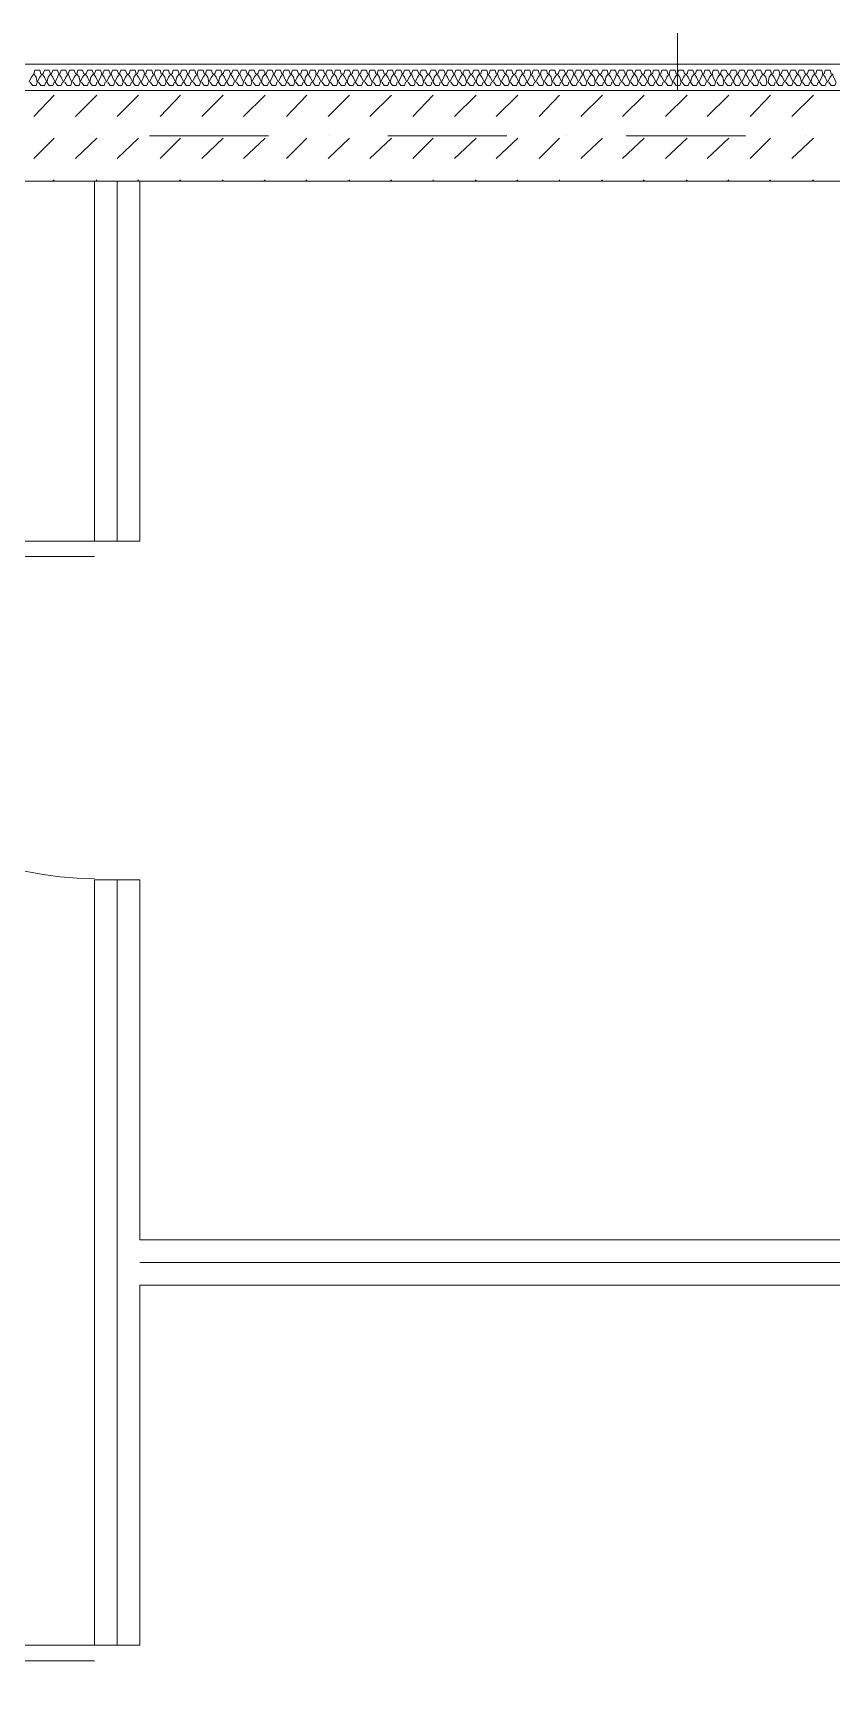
# Model space of a CAD drawing. Header units: millimetres. Extents: x 440 to 72591, y -28954 to 25941.
# Drawn here: x 16777 to 18904, y 16863 to 21280 of the extents above; entities that cross this region are included whole.
import ezdxf

# ---------------------------------------------------------------- set-up
doc = ezdxf.new("R2010")
doc.units = ezdxf.units.MM
doc.layers.add('podkład', color=7, linetype='Continuous')

msp = doc.modelspace()

# ---------------------------------------------------------------- linework, layer by layer
at = {"layer": 'podkład', "color": 4, "lineweight": 5, "transparency": 33554572}
for points in [[(18492.8, 21127.6), (18492.8, 21280.1)], [(16768.7, 21149.9), (16775, 21140.3), (16784.6, 21140.3), (16787.7, 21149.9), (16784.6, 21162.6), (16778.2, 21172.1), (16771.9, 21162.6), (16765.5, 21149.9)], [(16797.3, 21172.1), (16794.1, 21181.6), (16781.4, 21181.6), (16778.2, 21172.1)], [(16832.2, 21149.9), (16829, 21140.3), (16819.5, 21140.3), (16813.1, 21149.9), (16806.8, 21162.6), (16800.4, 21172.1), (16794.1, 21162.6), (16787.7, 21149.9)], [(16813.1, 21149.9), (16816.3, 21162.6), (16822.7, 21172.1), (16819.5, 21181.6), (16806.8, 21181.6), (16803.6, 21172.1)], [(16822.7, 21172.1), (16829, 21162.6), (16835.4, 21149.9), (16841.7, 21140.3), (16851.2, 21140.3), (16854.4, 21149.9)], [(16835.4, 21149.9), (16841.7, 21162.6), (16844.9, 21172.1), (16841.7, 21181.6), (16829, 21181.6), (16825.8, 21172.1)], [(16844.9, 21172.1), (16851.2, 21162.6), (16857.6, 21149.9), (16863.9, 21162.6), (16870.3, 21172.1), (16873.5, 21162.6), (16879.8, 21149.9), (16876.6, 21140.3), (16867.1, 21140.3), (16860.8, 21149.9)], [(16867.1, 21172.1), (16863.9, 21181.6), (16851.2, 21181.6), (16848.1, 21172.1)], [(16889.3, 21172.1), (16886.2, 21181.6), (16873.5, 21181.6), (16870.3, 21172.1)], [(16883, 21149.9), (16889.3, 21140.3), (16898.9, 21140.3), (16902, 21149.9), (16898.9, 21162.6), (16892.5, 21172.1), (16886.2, 21162.6), (16879.8, 21149.9)], [(16911.6, 21172.1), (16908.4, 21181.6), (16895.7, 21181.6), (16892.5, 21172.1)], [(16946.5, 21149.9), (16943.3, 21140.3), (16933.8, 21140.3), (16927.4, 21149.9), (16921.1, 21162.6), (16914.7, 21172.1), (16908.4, 21162.6), (16902, 21149.9)], [(16927.4, 21149.9), (16930.6, 21162.6), (16937, 21172.1), (16933.8, 21181.6), (16921.1, 21181.6), (16917.9, 21172.1)], [(16937, 21172.1), (16943.3, 21162.6), (16949.7, 21149.9), (16956, 21140.3), (16965.5, 21140.3), (16968.7, 21149.9)], [(16949.7, 21149.9), (16956, 21162.6), (16959.2, 21172.1), (16956, 21181.6), (16943.3, 21181.6), (16940.1, 21172.1)], [(16959.2, 21172.1), (16965.5, 21162.6), (16971.9, 21149.9), (16978.2, 21162.6), (16984.6, 21172.1), (16987.8, 21162.6), (16994.1, 21149.9), (16990.9, 21140.3), (16981.4, 21140.3), (16975.1, 21149.9)], [(16981.4, 21172.1), (16978.2, 21181.6), (16965.5, 21181.6), (16962.4, 21172.1)], [(17003.6, 21172.1), (17000.5, 21181.6), (16987.8, 21181.6), (16984.6, 21172.1)], [(16997.3, 21149.9), (17003.6, 21140.3), (17013.2, 21140.3), (17016.3, 21149.9), (17013.2, 21162.6), (17006.8, 21172.1), (17000.5, 21162.6), (16994.1, 21149.9)], [(17025.9, 21172.1), (17022.7, 21181.6), (17010, 21181.6), (17006.8, 21172.1)], [(17060.8, 21149.9), (17057.6, 21140.3), (17048.1, 21140.3), (17041.7, 21149.9), (17035.4, 21162.6), (17029, 21172.1), (17022.7, 21162.6), (17016.3, 21149.9)], [(17041.7, 21149.9), (17044.9, 21162.6), (17051.3, 21172.1), (17048.1, 21181.6), (17035.4, 21181.6), (17032.2, 21172.1)], [(17051.3, 21172.1), (17057.6, 21162.6), (17064, 21149.9), (17070.3, 21140.3), (17079.8, 21140.3), (17083, 21149.9)], [(17064, 21149.9), (17070.3, 21162.6), (17073.5, 21172.1), (17070.3, 21181.6), (17057.6, 21181.6), (17054.4, 21172.1)], [(17073.5, 21172.1), (17079.8, 21162.6), (17086.2, 21149.9), (17092.5, 21162.6), (17098.9, 21172.1), (17102.1, 21162.6), (17108.4, 21149.9), (17105.2, 21140.3), (17095.7, 21140.3), (17089.4, 21149.9)], [(17095.7, 21172.1), (17092.5, 21181.6), (17079.8, 21181.6), (17076.7, 21172.1)], [(17117.9, 21172.1), (17114.8, 21181.6), (17102.1, 21181.6), (17098.9, 21172.1)], [(17111.6, 21149.9), (17117.9, 21140.3), (17127.5, 21140.3), (17130.6, 21149.9), (17127.5, 21162.6), (17121.1, 21172.1), (17114.8, 21162.6), (17108.4, 21149.9)], [(17140.2, 21172.1), (17137, 21181.6), (17124.3, 21181.6), (17121.1, 21172.1)], [(17175.1, 21149.9), (17171.9, 21140.3), (17162.4, 21140.3), (17156, 21149.9), (17149.7, 21162.6), (17143.3, 21172.1), (17137, 21162.6), (17130.6, 21149.9)], [(17156, 21149.9), (17159.2, 21162.6), (17165.6, 21172.1), (17162.4, 21181.6), (17149.7, 21181.6), (17146.5, 21172.1)], [(17165.6, 21172.1), (17171.9, 21162.6), (17178.3, 21149.9), (17184.6, 21140.3), (17194.1, 21140.3), (17197.3, 21149.9)], [(17178.3, 21149.9), (17184.6, 21162.6), (17187.8, 21172.1), (17184.6, 21181.6), (17171.9, 21181.6), (17168.7, 21172.1)], [(17187.8, 21172.1), (17194.1, 21162.6), (17200.5, 21149.9), (17206.9, 21162.6), (17213.2, 21172.1), (17216.4, 21162.6), (17222.7, 21149.9), (17219.6, 21140.3), (17210, 21140.3), (17203.7, 21149.9)], [(17210, 21172.1), (17206.9, 21181.6), (17194.1, 21181.6), (17191, 21172.1)], [(17232.3, 21172.1), (17229.1, 21181.6), (17216.4, 21181.6), (17213.2, 21172.1)], [(17225.9, 21149.9), (17232.3, 21140.3), (17241.8, 21140.3), (17244.9, 21149.9), (17241.8, 21162.6), (17235.4, 21172.1), (17229.1, 21162.6), (17222.7, 21149.9)], [(17254.5, 21172.1), (17251.3, 21181.6), (17238.6, 21181.6), (17235.4, 21172.1)], [(17289.4, 21149.9), (17286.2, 21140.3), (17276.7, 21140.3), (17270.4, 21149.9), (17264, 21162.6), (17257.7, 21172.1), (17251.3, 21162.6), (17244.9, 21149.9)], [(17270.4, 21149.9), (17273.5, 21162.6), (17279.9, 21172.1), (17276.7, 21181.6), (17264, 21181.6), (17260.8, 21172.1)], [(17279.9, 21172.1), (17286.2, 21162.6), (17292.6, 21149.9), (17298.9, 21140.3), (17308.5, 21140.3), (17311.6, 21149.9)], [(17292.6, 21149.9), (17298.9, 21162.6), (17302.1, 21172.1), (17298.9, 21181.6), (17286.2, 21181.6), (17283.1, 21172.1)], [(17302.1, 21172.1), (17308.5, 21162.6), (17314.8, 21149.9), (17321.2, 21162.6), (17327.5, 21172.1), (17330.7, 21162.6), (17337, 21149.9), (17333.9, 21140.3), (17324.3, 21140.3), (17318, 21149.9)], [(17324.3, 21172.1), (17321.2, 21181.6), (17308.5, 21181.6), (17305.3, 21172.1)], [(17346.6, 21172.1), (17343.4, 21181.6), (17330.7, 21181.6), (17327.5, 21172.1)], [(17340.2, 21149.9), (17346.6, 21140.3), (17356.1, 21140.3), (17359.3, 21149.9), (17356.1, 21162.6), (17349.7, 21172.1), (17343.4, 21162.6), (17337, 21149.9)], [(17368.8, 21172.1), (17365.6, 21181.6), (17352.9, 21181.6), (17349.7, 21172.1)], [(17403.7, 21149.9), (17400.5, 21140.3), (17391, 21140.3), (17384.7, 21149.9), (17378.3, 21162.6), (17372, 21172.1), (17365.6, 21162.6), (17359.3, 21149.9)], [(17384.7, 21149.9), (17387.8, 21162.6), (17394.2, 21172.1), (17391, 21181.6), (17378.3, 21181.6), (17375.1, 21172.1)], [(17394.2, 21172.1), (17400.5, 21162.6), (17406.9, 21149.9), (17413.2, 21140.3), (17422.8, 21140.3), (17425.9, 21149.9)], [(17406.9, 21149.9), (17413.2, 21162.6), (17416.4, 21172.1), (17413.2, 21181.6), (17400.5, 21181.6), (17397.4, 21172.1)], [(17416.4, 21172.1), (17422.8, 21162.6), (17429.1, 21149.9), (17435.5, 21162.6), (17441.8, 21172.1), (17445, 21162.6), (17451.3, 21149.9), (17448.2, 21140.3), (17438.6, 21140.3), (17432.3, 21149.9)], [(17438.6, 21172.1), (17435.5, 21181.6), (17422.8, 21181.6), (17419.6, 21172.1)], [(17460.9, 21172.1), (17457.7, 21181.6), (17445, 21181.6), (17441.8, 21172.1)], [(17454.5, 21149.9), (17460.9, 21140.3), (17470.4, 21140.3), (17473.6, 21149.9), (17470.4, 21162.6), (17464, 21172.1), (17457.7, 21162.6), (17451.3, 21149.9)], [(17483.1, 21172.1), (17479.9, 21181.6), (17467.2, 21181.6), (17464, 21172.1)], [(17518, 21149.9), (17514.8, 21140.3), (17505.3, 21140.3), (17499, 21149.9), (17492.6, 21162.6), (17486.3, 21172.1), (17479.9, 21162.6), (17473.6, 21149.9)], [(17499, 21149.9), (17502.1, 21162.6), (17508.5, 21172.1), (17505.3, 21181.6), (17492.6, 21181.6), (17489.4, 21172.1)], [(17508.5, 21172.1), (17514.8, 21162.6), (17521.2, 21149.9), (17527.5, 21140.3), (17537.1, 21140.3), (17540.2, 21149.9)], [(17521.2, 21149.9), (17527.5, 21162.6), (17530.7, 21172.1), (17527.5, 21181.6), (17514.8, 21181.6), (17511.7, 21172.1)], [(17530.7, 21172.1), (17537.1, 21162.6), (17543.4, 21149.9), (17549.8, 21162.6), (17556.1, 21172.1), (17559.3, 21162.6), (17565.6, 21149.9), (17562.5, 21140.3), (17552.9, 21140.3), (17546.6, 21149.9)], [(17552.9, 21172.1), (17549.8, 21181.6), (17537.1, 21181.6), (17533.9, 21172.1)], [(17575.2, 21172.1), (17572, 21181.6), (17559.3, 21181.6), (17556.1, 21172.1)], [(17568.8, 21149.9), (17575.2, 21140.3), (17584.7, 21140.3), (17587.9, 21149.9), (17584.7, 21162.6), (17578.3, 21172.1), (17572, 21162.6), (17565.6, 21149.9)], [(17597.4, 21172.1), (17594.2, 21181.6), (17581.5, 21181.6), (17578.3, 21172.1)], [(17632.3, 21149.9), (17629.1, 21140.3), (17619.6, 21140.3), (17613.3, 21149.9), (17606.9, 21162.6), (17600.6, 21172.1), (17594.2, 21162.6), (17587.9, 21149.9)], [(17613.3, 21149.9), (17616.4, 21162.6), (17622.8, 21172.1), (17619.6, 21181.6), (17606.9, 21181.6), (17603.7, 21172.1)], [(17622.8, 21172.1), (17629.1, 21162.6), (17635.5, 21149.9), (17641.8, 21140.3), (17651.4, 21140.3), (17654.5, 21149.9)], [(17635.5, 21149.9), (17641.8, 21162.6), (17645, 21172.1), (17641.8, 21181.6), (17629.1, 21181.6), (17626, 21172.1)], [(17645, 21172.1), (17651.4, 21162.6), (17657.7, 21149.9), (17664.1, 21162.6), (17670.4, 21172.1), (17673.6, 21162.6), (17679.9, 21149.9), (17676.8, 21140.3), (17667.2, 21140.3), (17660.9, 21149.9)], [(17667.2, 21172.1), (17664.1, 21181.6), (17651.4, 21181.6), (17648.2, 21172.1)], [(17689.5, 21172.1), (17686.3, 21181.6), (17673.6, 21181.6), (17670.4, 21172.1)], [(17683.1, 21149.9), (17689.5, 21140.3), (17699, 21140.3), (17702.2, 21149.9), (17699, 21162.6), (17692.6, 21172.1), (17686.3, 21162.6), (17679.9, 21149.9)], [(17711.7, 21172.1), (17708.5, 21181.6), (17695.8, 21181.6), (17692.6, 21172.1)], [(17746.6, 21149.9), (17743.4, 21140.3), (17733.9, 21140.3), (17727.6, 21149.9), (17721.2, 21162.6), (17714.9, 21172.1), (17708.5, 21162.6), (17702.2, 21149.9)], [(17727.6, 21149.9), (17730.7, 21162.6), (17737.1, 21172.1), (17733.9, 21181.6), (17721.2, 21181.6), (17718, 21172.1)], [(17737.1, 21172.1), (17743.4, 21162.6), (17749.8, 21149.9), (17756.1, 21140.3), (17765.7, 21140.3), (17768.8, 21149.9)], [(17749.8, 21149.9), (17756.1, 21162.6), (17759.3, 21172.1), (17756.1, 21181.6), (17743.4, 21181.6), (17740.3, 21172.1)], [(17759.3, 21172.1), (17765.7, 21162.6), (17772, 21149.9), (17778.4, 21162.6), (17784.7, 21172.1), (17787.9, 21162.6), (17794.2, 21149.9), (17791.1, 21140.3), (17781.5, 21140.3), (17775.2, 21149.9)], [(17781.5, 21172.1), (17778.4, 21181.6), (17765.7, 21181.6), (17762.5, 21172.1)], [(17803.8, 21172.1), (17800.6, 21181.6), (17787.9, 21181.6), (17784.7, 21172.1)], [(17797.4, 21149.9), (17803.8, 21140.3), (17813.3, 21140.3), (17816.5, 21149.9), (17813.3, 21162.6), (17806.9, 21172.1), (17800.6, 21162.6), (17794.2, 21149.9)], [(17826, 21172.1), (17822.8, 21181.6), (17810.1, 21181.6), (17806.9, 21172.1)], [(17860.9, 21149.9), (17857.7, 21140.3), (17848.2, 21140.3), (17841.9, 21149.9), (17835.5, 21162.6), (17829.2, 21172.1), (17822.8, 21162.6), (17816.5, 21149.9)], [(17841.9, 21149.9), (17845, 21162.6), (17851.4, 21172.1), (17848.2, 21181.6), (17835.5, 21181.6), (17832.3, 21172.1)], [(17851.4, 21172.1), (17857.7, 21162.6), (17864.1, 21149.9), (17870.4, 21140.3), (17880, 21140.3), (17883.1, 21149.9)], [(17864.1, 21149.9), (17870.4, 21162.6), (17873.6, 21172.1), (17870.4, 21181.6), (17857.7, 21181.6), (17854.6, 21172.1)], [(17873.6, 21172.1), (17880, 21162.6), (17886.3, 21149.9), (17892.7, 21162.6), (17899, 21172.1), (17902.2, 21162.6), (17908.5, 21149.9), (17905.4, 21140.3), (17895.8, 21140.3), (17889.5, 21149.9)], [(17895.8, 21172.1), (17892.7, 21181.6), (17880, 21181.6), (17876.8, 21172.1)], [(17918.1, 21172.1), (17914.9, 21181.6), (17902.2, 21181.6), (17899, 21172.1)], [(17911.7, 21149.9), (17918.1, 21140.3), (17927.6, 21140.3), (17930.8, 21149.9), (17927.6, 21162.6), (17921.2, 21172.1), (17914.9, 21162.6), (17908.5, 21149.9)], [(17940.3, 21172.1), (17937.1, 21181.6), (17924.4, 21181.6), (17921.2, 21172.1)], [(17975.2, 21149.9), (17972, 21140.3), (17962.5, 21140.3), (17956.2, 21149.9), (17949.8, 21162.6), (17943.5, 21172.1), (17937.1, 21162.6), (17930.8, 21149.9)], [(17956.2, 21149.9), (17959.3, 21162.6), (17965.7, 21172.1), (17962.5, 21181.6), (17949.8, 21181.6), (17946.6, 21172.1)], [(17965.7, 21172.1), (17972, 21162.6), (17978.4, 21149.9), (17984.7, 21140.3), (17994.3, 21140.3), (17997.4, 21149.9)], [(17978.4, 21149.9), (17984.7, 21162.6), (17987.9, 21172.1), (17984.7, 21181.6), (17972, 21181.6), (17968.9, 21172.1)], [(17987.9, 21172.1), (17994.3, 21162.6), (18000.6, 21149.9), (18007, 21162.6), (18013.3, 21172.1), (18016.5, 21162.6), (18022.9, 21149.9), (18019.7, 21140.3), (18010.1, 21140.3), (18003.8, 21149.9)], [(18010.1, 21172.1), (18007, 21181.6), (17994.3, 21181.6), (17991.1, 21172.1)], [(18032.4, 21172.1), (18029.2, 21181.6), (18016.5, 21181.6), (18013.3, 21172.1)], [(18026, 21149.9), (18032.4, 21140.3), (18041.9, 21140.3), (18045.1, 21149.9), (18041.9, 21162.6), (18035.6, 21172.1), (18029.2, 21162.6), (18022.9, 21149.9)], [(18054.6, 21172.1), (18051.4, 21181.6), (18038.7, 21181.6), (18035.6, 21172.1)], [(18089.5, 21149.9), (18086.4, 21140.3), (18076.8, 21140.3), (18070.5, 21149.9), (18064.1, 21162.6), (18057.8, 21172.1), (18051.4, 21162.6), (18045.1, 21149.9)], [(18070.5, 21149.9), (18073.7, 21162.6), (18080, 21172.1), (18076.8, 21181.6), (18064.1, 21181.6), (18061, 21172.1)], [(18080, 21172.1), (18086.4, 21162.6), (18092.7, 21149.9), (18099.1, 21140.3), (18108.6, 21140.3), (18111.8, 21149.9)], [(18092.7, 21149.9), (18099.1, 21162.6), (18102.2, 21172.1), (18099.1, 21181.6), (18086.4, 21181.6), (18083.2, 21172.1)], [(18102.2, 21172.1), (18108.6, 21162.6), (18114.9, 21149.9), (18121.3, 21162.6), (18127.6, 21172.1), (18130.8, 21162.6), (18137.2, 21149.9), (18134, 21140.3), (18124.5, 21140.3), (18118.1, 21149.9)], [(18124.5, 21172.1), (18121.3, 21181.6), (18108.6, 21181.6), (18105.4, 21172.1)], [(18146.7, 21172.1), (18143.5, 21181.6), (18130.8, 21181.6), (18127.6, 21172.1)], [(18140.3, 21149.9), (18146.7, 21140.3), (18156.2, 21140.3), (18159.4, 21149.9), (18156.2, 21162.6), (18149.9, 21172.1), (18143.5, 21162.6), (18137.2, 21149.9)], [(18168.9, 21172.1), (18165.7, 21181.6), (18153, 21181.6), (18149.9, 21172.1)], [(18203.8, 21149.9), (18200.7, 21140.3), (18191.1, 21140.3), (18184.8, 21149.9), (18178.4, 21162.6), (18172.1, 21172.1), (18165.7, 21162.6), (18159.4, 21149.9)], [(18184.8, 21149.9), (18188, 21162.6), (18194.3, 21172.1), (18191.1, 21181.6), (18178.4, 21181.6), (18175.3, 21172.1)], [(18194.3, 21172.1), (18200.7, 21162.6), (18207, 21149.9), (18213.4, 21140.3), (18222.9, 21140.3), (18226.1, 21149.9)], [(18207, 21149.9), (18213.4, 21162.6), (18216.5, 21172.1), (18213.4, 21181.6), (18200.7, 21181.6), (18197.5, 21172.1)], [(18216.5, 21172.1), (18222.9, 21162.6), (18229.2, 21149.9), (18235.6, 21162.6), (18241.9, 21172.1), (18245.1, 21162.6), (18251.5, 21149.9), (18248.3, 21140.3), (18238.8, 21140.3), (18232.4, 21149.9)], [(18238.8, 21172.1), (18235.6, 21181.6), (18222.9, 21181.6), (18219.7, 21172.1)], [(18261, 21172.1), (18257.8, 21181.6), (18245.1, 21181.6), (18241.9, 21172.1)], [(18254.6, 21149.9), (18261, 21140.3), (18270.5, 21140.3), (18273.7, 21149.9), (18270.5, 21162.6), (18264.2, 21172.1), (18257.8, 21162.6), (18251.5, 21149.9)], [(18283.2, 21172.1), (18280, 21181.6), (18267.3, 21181.6), (18264.2, 21172.1)], [(18318.1, 21149.9), (18315, 21140.3), (18305.4, 21140.3), (18299.1, 21149.9), (18292.7, 21162.6), (18286.4, 21172.1), (18280, 21162.6), (18273.7, 21149.9)], [(18299.1, 21149.9), (18302.3, 21162.6), (18308.6, 21172.1), (18305.4, 21181.6), (18292.7, 21181.6), (18289.6, 21172.1)], [(18308.6, 21172.1), (18315, 21162.6), (18321.3, 21149.9), (18327.7, 21140.3), (18337.2, 21140.3), (18340.4, 21149.9)], [(18321.3, 21149.9), (18327.7, 21162.6), (18330.8, 21172.1), (18327.7, 21181.6), (18315, 21181.6), (18311.8, 21172.1)], [(18330.8, 21172.1), (18337.2, 21162.6), (18343.5, 21149.9), (18349.9, 21162.6), (18356.2, 21172.1), (18359.4, 21162.6), (18365.8, 21149.9), (18362.6, 21140.3), (18353.1, 21140.3), (18346.7, 21149.9)], [(18353.1, 21172.1), (18349.9, 21181.6), (18337.2, 21181.6), (18334, 21172.1)], [(18375.3, 21172.1), (18372.1, 21181.6), (18359.4, 21181.6), (18356.2, 21172.1)], [(18368.9, 21149.9), (18375.3, 21140.3), (18384.8, 21140.3), (18388, 21149.9), (18384.8, 21162.6), (18378.5, 21172.1), (18372.1, 21162.6), (18365.8, 21149.9)], [(18397.5, 21172.1), (18394.3, 21181.6), (18381.6, 21181.6), (18378.5, 21172.1)], [(18432.4, 21149.9), (18429.3, 21140.3), (18419.7, 21140.3), (18413.4, 21149.9), (18407, 21162.6), (18400.7, 21172.1), (18394.3, 21162.6), (18388, 21149.9)], [(18413.4, 21149.9), (18416.6, 21162.6), (18422.9, 21172.1), (18419.7, 21181.6), (18407, 21181.6), (18403.9, 21172.1)], [(18422.9, 21172.1), (18429.3, 21162.6), (18435.6, 21149.9), (18442, 21140.3), (18451.5, 21140.3), (18454.7, 21149.9)], [(18435.6, 21149.9), (18442, 21162.6), (18445.1, 21172.1), (18442, 21181.6), (18429.3, 21181.6), (18426.1, 21172.1)], [(18445.1, 21172.1), (18451.5, 21162.6), (18457.8, 21149.9), (18464.2, 21162.6), (18470.5, 21172.1), (18473.7, 21162.6), (18480.1, 21149.9), (18476.9, 21140.3), (18467.4, 21140.3), (18461, 21149.9)], [(18467.4, 21172.1), (18464.2, 21181.6), (18451.5, 21181.6), (18448.3, 21172.1)], [(18489.6, 21172.1), (18486.4, 21181.6), (18473.7, 21181.6), (18470.5, 21172.1)], [(18483.2, 21149.9), (18489.6, 21140.3), (18499.1, 21140.3), (18502.3, 21149.9), (18499.1, 21162.6), (18492.8, 21172.1), (18486.4, 21162.6), (18480.1, 21149.9)], [(18511.8, 21172.1), (18508.6, 21181.6), (18495.9, 21181.6), (18492.8, 21172.1)], [(18546.7, 21149.9), (18543.6, 21140.3), (18534, 21140.3), (18527.7, 21149.9), (18521.3, 21162.6), (18515, 21172.1), (18508.6, 21162.6), (18502.3, 21149.9)], [(18527.7, 21149.9), (18530.9, 21162.6), (18537.2, 21172.1), (18534, 21181.6), (18521.3, 21181.6), (18518.2, 21172.1)], [(18537.2, 21172.1), (18543.6, 21162.6), (18549.9, 21149.9), (18556.3, 21140.3), (18565.8, 21140.3), (18569, 21149.9)], [(18549.9, 21149.9), (18556.3, 21162.6), (18559.4, 21172.1), (18556.3, 21181.6), (18543.6, 21181.6), (18540.4, 21172.1)], [(18559.4, 21172.1), (18565.8, 21162.6), (18572.1, 21149.9), (18578.5, 21162.6), (18584.8, 21172.1), (18588, 21162.6), (18594.4, 21149.9), (18591.2, 21140.3), (18581.7, 21140.3), (18575.3, 21149.9)], [(18581.7, 21172.1), (18578.5, 21181.6), (18565.8, 21181.6), (18562.6, 21172.1)], [(18603.9, 21172.1), (18600.7, 21181.6), (18588, 21181.6), (18584.8, 21172.1)], [(18597.5, 21149.9), (18603.9, 21140.3), (18613.4, 21140.3), (18616.6, 21149.9), (18613.4, 21162.6), (18607.1, 21172.1), (18600.7, 21162.6), (18594.4, 21149.9)], [(18626.1, 21172.1), (18622.9, 21181.6), (18610.2, 21181.6), (18607.1, 21172.1)], [(18661, 21149.9), (18657.9, 21140.3), (18648.3, 21140.3), (18642, 21149.9), (18635.6, 21162.6), (18629.3, 21172.1), (18622.9, 21162.6), (18616.6, 21149.9)], [(18642, 21149.9), (18645.2, 21162.6), (18651.5, 21172.1), (18648.3, 21181.6), (18635.6, 21181.6), (18632.5, 21172.1)], [(18651.5, 21172.1), (18657.9, 21162.6), (18664.2, 21149.9), (18670.6, 21140.3), (18680.1, 21140.3), (18683.3, 21149.9)], [(18664.2, 21149.9), (18670.6, 21162.6), (18673.7, 21172.1), (18670.6, 21181.6), (18657.9, 21181.6), (18654.7, 21172.1)], [(18673.7, 21172.1), (18680.1, 21162.6), (18686.4, 21149.9), (18692.8, 21162.6), (18699.1, 21172.1), (18702.3, 21162.6), (18708.7, 21149.9), (18705.5, 21140.3), (18696, 21140.3), (18689.6, 21149.9)], [(18696, 21172.1), (18692.8, 21181.6), (18680.1, 21181.6), (18676.9, 21172.1)], [(18718.2, 21172.1), (18715, 21181.6), (18702.3, 21181.6), (18699.1, 21172.1)], [(18711.8, 21149.9), (18718.2, 21140.3), (18727.7, 21140.3), (18730.9, 21149.9), (18727.7, 21162.6), (18721.4, 21172.1), (18715, 21162.6), (18708.7, 21149.9)], [(18753.1, 21149.9), (18749.9, 21140.3), (18740.4, 21140.3), (18734.1, 21149.9), (18737.2, 21162.6), (18743.6, 21172.1), (18740.4, 21181.6), (18727.7, 21181.6), (18724.5, 21172.1)], [(18743.6, 21172.1), (18749.9, 21162.6), (18756.3, 21149.9), (18762.6, 21140.3), (18772.2, 21140.3), (18775.3, 21149.9)], [(18756.3, 21149.9), (18762.6, 21162.6), (18765.8, 21172.1), (18762.6, 21181.6), (18749.9, 21181.6), (18746.8, 21172.1)], [(18765.8, 21172.1), (18772.2, 21162.6), (18778.5, 21149.9), (18784.9, 21162.6), (18791.2, 21172.1), (18794.4, 21162.6), (18800.8, 21149.9), (18797.6, 21140.3), (18788.1, 21140.3), (18781.7, 21149.9)], [(18788.1, 21172.1), (18784.9, 21181.6), (18772.2, 21181.6), (18769, 21172.1)], [(18810.3, 21172.1), (18807.1, 21181.6), (18794.4, 21181.6), (18791.2, 21172.1)], [(18803.9, 21149.9), (18810.3, 21140.3), (18819.8, 21140.3), (18823, 21149.9), (18819.8, 21162.6), (18813.5, 21172.1), (18807.1, 21162.6), (18800.8, 21149.9)], [(18832.5, 21172.1), (18829.3, 21181.6), (18816.6, 21181.6), (18813.5, 21172.1)], [(18867.4, 21149.9), (18864.3, 21140.3), (18854.7, 21140.3), (18848.4, 21149.9), (18842, 21162.6), (18835.7, 21172.1), (18829.3, 21162.6), (18823, 21149.9)], [(18848.4, 21149.9), (18851.6, 21162.6), (18857.9, 21172.1), (18854.7, 21181.6), (18842, 21181.6), (18838.9, 21172.1)], [(18857.9, 21172.1), (18864.3, 21162.6), (18870.6, 21149.9), (18877, 21140.3), (18886.5, 21140.3), (18889.7, 21149.9)], [(18870.6, 21149.9), (18877, 21162.6), (18880.1, 21172.1), (18877, 21181.6), (18864.3, 21181.6), (18861.1, 21172.1)], [(18880.1, 21172.1), (18886.5, 21162.6), (18892.8, 21149.9), (18899.2, 21162.6), (18905.5, 21172.1), (18908.7, 21162.6), (18915.1, 21149.9), (18911.9, 21140.3), (18902.4, 21140.3), (18896, 21149.9)], [(18902.4, 21172.1), (18899.2, 21181.6), (18886.5, 21181.6), (18883.3, 21172.1)], [(16790.9, 21149.9), (16797.3, 21140.3), (16806.8, 21140.3), (16810, 21149.9)], [(16905.2, 21149.9), (16911.6, 21140.3), (16921.1, 21140.3), (16924.3, 21149.9)], [(17019.5, 21149.9), (17025.9, 21140.3), (17035.4, 21140.3), (17038.6, 21149.9)], [(17133.8, 21149.9), (17140.2, 21140.3), (17149.7, 21140.3), (17152.9, 21149.9)], [(17248.1, 21149.9), (17254.5, 21140.3), (17264, 21140.3), (17267.2, 21149.9)], [(17362.4, 21149.9), (17368.8, 21140.3), (17378.3, 21140.3), (17381.5, 21149.9)], [(17476.7, 21149.9), (17483.1, 21140.3), (17492.6, 21140.3), (17495.8, 21149.9)], [(17591, 21149.9), (17597.4, 21140.3), (17606.9, 21140.3), (17610.1, 21149.9)], [(17705.3, 21149.9), (17711.7, 21140.3), (17721.2, 21140.3), (17724.4, 21149.9)], [(17819.6, 21149.9), (17826, 21140.3), (17835.5, 21140.3), (17838.7, 21149.9)], [(17933.9, 21149.9), (17940.3, 21140.3), (17949.8, 21140.3), (17953, 21149.9)], [(18048.3, 21149.9), (18054.6, 21140.3), (18064.1, 21140.3), (18067.3, 21149.9)], [(18162.6, 21149.9), (18168.9, 21140.3), (18178.4, 21140.3), (18181.6, 21149.9)], [(18276.9, 21149.9), (18283.2, 21140.3), (18292.7, 21140.3), (18295.9, 21149.9)], [(18391.2, 21149.9), (18397.5, 21140.3), (18407, 21140.3), (18410.2, 21149.9)], [(18505.5, 21149.9), (18511.8, 21140.3), (18521.3, 21140.3), (18524.5, 21149.9)], [(18619.8, 21149.9), (18626.1, 21140.3), (18635.6, 21140.3), (18638.8, 21149.9)], [(18826.2, 21149.9), (18832.5, 21140.3), (18842, 21140.3), (18845.2, 21149.9)]]:
    msp.add_lwpolyline(points, dxfattribs=at)
at = {"layer": 'podkład', "color": 7, "lineweight": 5, "transparency": 33554572}
for points in [[(22210.8, 21057.8), (22210.8, 21127.6), (22141, 21127.6), (22141, 21197.5), (4503.3, 21197.5), (4503.3, 13018.4), (4903.3, 13018.4), (4903.3, 7017.5), (10221.6, 7017.5), (10221.6, 7087.4), (11021.8, 7087.4), (11021.8, 7017.5), (11682.2, 7017.5), (11682.2, 7516), (14581, 7516), (14581, 8516.1), (17102.1, 8516.1), (17102.1, 7516), (18410.2, 7516)], [(16940.1, 19886.2), (16041.6, 19886.2)], [(16940.1, 16946), (16041.6, 16946)]]:
    msp.add_lwpolyline(points, dxfattribs=at)
at = {"layer": 'podkład', "color": 1, "lineweight": 5, "transparency": 33554572}
for points in [[(22029.8, 15126.7), (19912, 15126.7), (19912, 16406.3), (20232.7, 16406.3), (20232.7, 16847.6), (19912, 16847.6), (19912, 20886.3), (22141, 20886.3), (22141, 21127.6), (16340, 21127.6), (16340, 20886.3), (19670.7, 20886.3), (19670.7, 16847.6), (19350, 16847.6), (19350, 16406.3), (19670.7, 16406.3), (19670.7, 15126.7), (16940.1, 15126.7)], [(17060.8, 20886.3), (17060.8, 19927.5), (16940.1, 19927.5), (16940.1, 20886.3)], [(19670.7, 18066.9), (17060.8, 18066.9), (17060.8, 19025.7), (16940.1, 19025.7), (16940.1, 16987.3), (17060.8, 16987.3), (17060.8, 17946.2), (19670.7, 17946.2)]]:
    msp.add_lwpolyline(points, dxfattribs=at)
at = {"layer": 'podkład', "color": 8, "lineweight": 5, "true_color": 0x808080, "transparency": 33554572}
for points in [[(16778.2, 21057.8), (16832.2, 21114.9)], [(16889.3, 21057.8), (16946.5, 21114.9)], [(17000.5, 21057.8), (17057.6, 21114.9)], [(17114.8, 21057.8), (17168.7, 21114.9)], [(17225.9, 21057.8), (17283.1, 21114.9)], [(17337, 21057.8), (17394.2, 21114.9)], [(17451.3, 21057.8), (17505.3, 21114.9)], [(17562.5, 21057.8), (17619.6, 21114.9)], [(17673.6, 21057.8), (17730.7, 21114.9)], [(17787.9, 21057.8), (17841.9, 21114.9)], [(17899, 21057.8), (17956.2, 21114.9)], [(18010.1, 21057.8), (18067.3, 21114.9)], [(18124.5, 21057.8), (18178.4, 21114.9)], [(18235.6, 21057.8), (18292.7, 21114.9)], [(18346.7, 21057.8), (18403.9, 21114.9)], [(18461, 21057.8), (18518.2, 21114.9)], [(18572.1, 21057.8), (18629.3, 21114.9)], [(18686.4, 21057.8), (18740.4, 21114.9)], [(18797.6, 21057.8), (18854.7, 21114.9)], [(16778.2, 20946.7), (16832.2, 21000.6)], [(16889.3, 20946.7), (16946.5, 21000.6)], [(17000.5, 20946.7), (17057.6, 21000.6)], [(17114.8, 20946.7), (17168.7, 21000.6)], [(17225.9, 20946.7), (17283.1, 21000.6)], [(17337, 20946.7), (17394.2, 21000.6)], [(17451.3, 20946.7), (17505.3, 21000.6)], [(17562.5, 20946.7), (17619.6, 21000.6)], [(17673.6, 20946.7), (17730.7, 21000.6)], [(17787.9, 20946.7), (17841.9, 21000.6)], [(17899, 20946.7), (17956.2, 21000.6)], [(18010.1, 20946.7), (18067.3, 21000.6)], [(18124.5, 20946.7), (18178.4, 21000.6)], [(18235.6, 20946.7), (18292.7, 21000.6)], [(18346.7, 20946.7), (18403.9, 21000.6)], [(18461, 20946.7), (18518.2, 21000.6)], [(18572.1, 20946.7), (18629.3, 21000.6)], [(18686.4, 20946.7), (18740.4, 21000.6)], [(18797.6, 20946.7), (18854.7, 21000.6)], [(16829, 20886.3), (16832.2, 20889.5)], [(16943.3, 20886.3), (16946.5, 20889.5)], [(17000.5, 19927.5), (17000.5, 20886.3)], [(17054.4, 20886.3), (17057.6, 20889.5)], [(17165.6, 20886.3), (17168.7, 20889.5)], [(17279.9, 20886.3), (17283.1, 20889.5)], [(17391, 20886.3), (17394.2, 20889.5)], [(17502.1, 20886.3), (17505.3, 20889.5)], [(17616.4, 20886.3), (17619.6, 20889.5)], [(17727.6, 20886.3), (17730.7, 20889.5)], [(17841.9, 20886.3), (17841.9, 20889.5)], [(17953, 20886.3), (17956.2, 20889.5)], [(18064.1, 20886.3), (18067.3, 20889.5)], [(18178.4, 20886.3), (18178.4, 20889.5)], [(18289.6, 20886.3), (18292.7, 20889.5)], [(18400.7, 20886.3), (18403.9, 20889.5)], [(18515, 20886.3), (18518.2, 20889.5)], [(18626.1, 20886.3), (18629.3, 20889.5)], [(18737.2, 20886.3), (18740.4, 20889.5)], [(18851.6, 20886.3), (18854.7, 20889.5)], [(17000.5, 16987.3), (17000.5, 19025.7)], [(19670.7, 18006.5), (17060.8, 18006.5)]]:
    msp.add_lwpolyline(points, dxfattribs=at)
at = {"layer": 'podkład', "color": 6, "lineweight": 5, "transparency": 33554572}
for points in [[(16927.4, 21007), (16927.4, 21007)], [(17086.2, 21007), (17403.7, 21007)], [(17562.5, 21007), (17562.5, 21007)], [(17721.2, 21007), (18038.7, 21007)], [(18197.5, 21007), (18197.5, 21007)], [(18356.2, 21007), (18673.7, 21007)], [(18832.5, 21007), (18832.5, 21007)]]:
    msp.add_lwpolyline(points, dxfattribs=at)
at = {"layer": 'podkład', "color": 7, "lineweight": 5, "transparency": 33554572}
for points in [[(16940.1, 19927.5), (16041.6, 19927.5, 0.413427), (16940.1, 19028.9)], [(16940.1, 16987.3), (16041.6, 16987.3, 0.413427), (16940.1, 16088.8)]]:
    msp.add_lwpolyline(points, format="xyb", dxfattribs=at)

doc.saveas('drawing.dxf')
